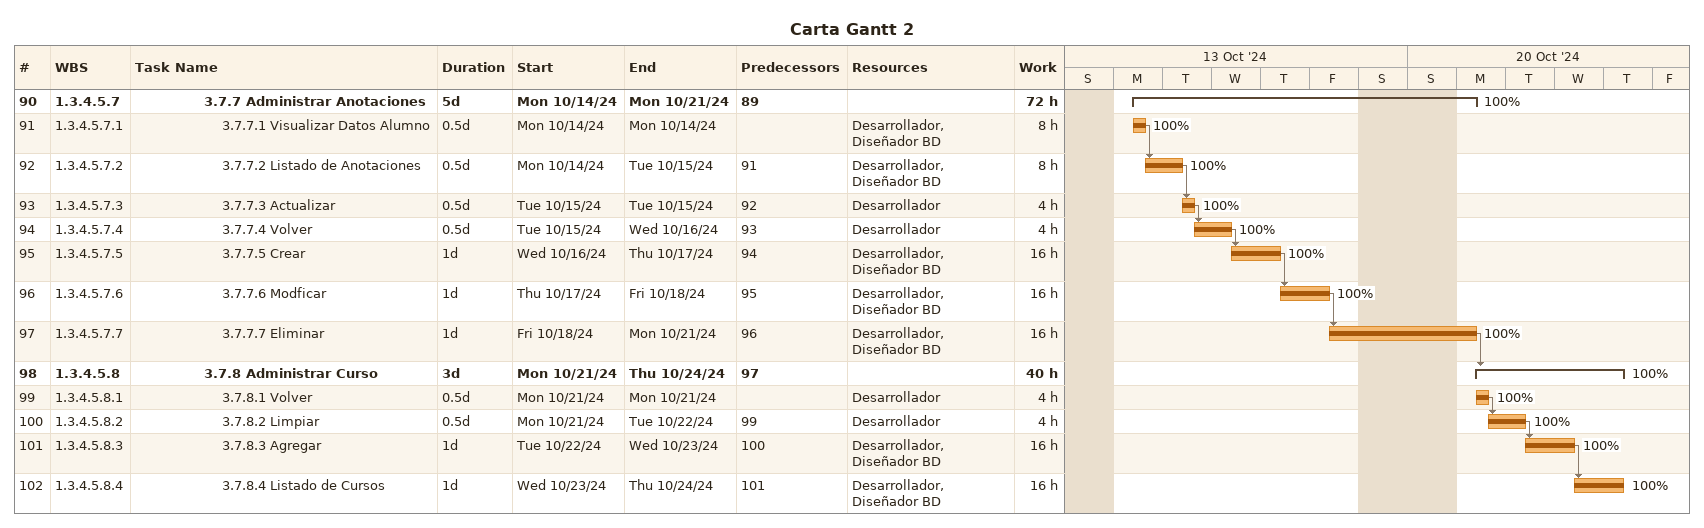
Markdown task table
Carta Gantt 2

| ID | WBS | Task | Duration | Start | Finish | Predecessors | Resources | % complete | Work (h) |
|---|---|---|---|---|---|---|---|---|---|
| 90 | 1.3.4.5.7 | **3.7.7 Administrar Anotaciones** | 5d | 2024-10-14 | 2024-10-21 | 89 |  | 100 | 72 |
| 91 | 1.3.4.5.7.1 | 3.7.7.1 Visualizar Datos Alumno | 0.5d | 2024-10-14 | 2024-10-14 |  | Desarrollador, Diseñador BD | 100 | 8 |
| 92 | 1.3.4.5.7.2 | 3.7.7.2 Listado de Anotaciones | 0.5d | 2024-10-14 | 2024-10-15 | 91 | Desarrollador, Diseñador BD | 100 | 8 |
| 93 | 1.3.4.5.7.3 | 3.7.7.3 Actualizar | 0.5d | 2024-10-15 | 2024-10-15 | 92 | Desarrollador | 100 | 4 |
| 94 | 1.3.4.5.7.4 | 3.7.7.4 Volver | 0.5d | 2024-10-15 | 2024-10-16 | 93 | Desarrollador | 100 | 4 |
| 95 | 1.3.4.5.7.5 | 3.7.7.5 Crear | 1d | 2024-10-16 | 2024-10-17 | 94 | Desarrollador, Diseñador BD | 100 | 16 |
| 96 | 1.3.4.5.7.6 | 3.7.7.6 Modficar | 1d | 2024-10-17 | 2024-10-18 | 95 | Desarrollador, Diseñador BD | 100 | 16 |
| 97 | 1.3.4.5.7.7 | 3.7.7.7 Eliminar | 1d | 2024-10-18 | 2024-10-21 | 96 | Desarrollador, Diseñador BD | 100 | 16 |
| 98 | 1.3.4.5.8 | **3.7.8 Administrar Curso** | 3d | 2024-10-21 | 2024-10-24 | 97 |  | 100 | 40 |
| 99 | 1.3.4.5.8.1 | 3.7.8.1 Volver | 0.5d | 2024-10-21 | 2024-10-21 |  | Desarrollador | 100 | 4 |
| 100 | 1.3.4.5.8.2 | 3.7.8.2 Limpiar | 0.5d | 2024-10-21 | 2024-10-22 | 99 | Desarrollador | 100 | 4 |
| 101 | 1.3.4.5.8.3 | 3.7.8.3 Agregar | 1d | 2024-10-22 | 2024-10-23 | 100 | Desarrollador, Diseñador BD | 100 | 16 |
| 102 | 1.3.4.5.8.4 | 3.7.8.4 Listado de Cursos | 1d | 2024-10-23 | 2024-10-24 | 101 | Desarrollador, Diseñador BD | 100 | 16 |
